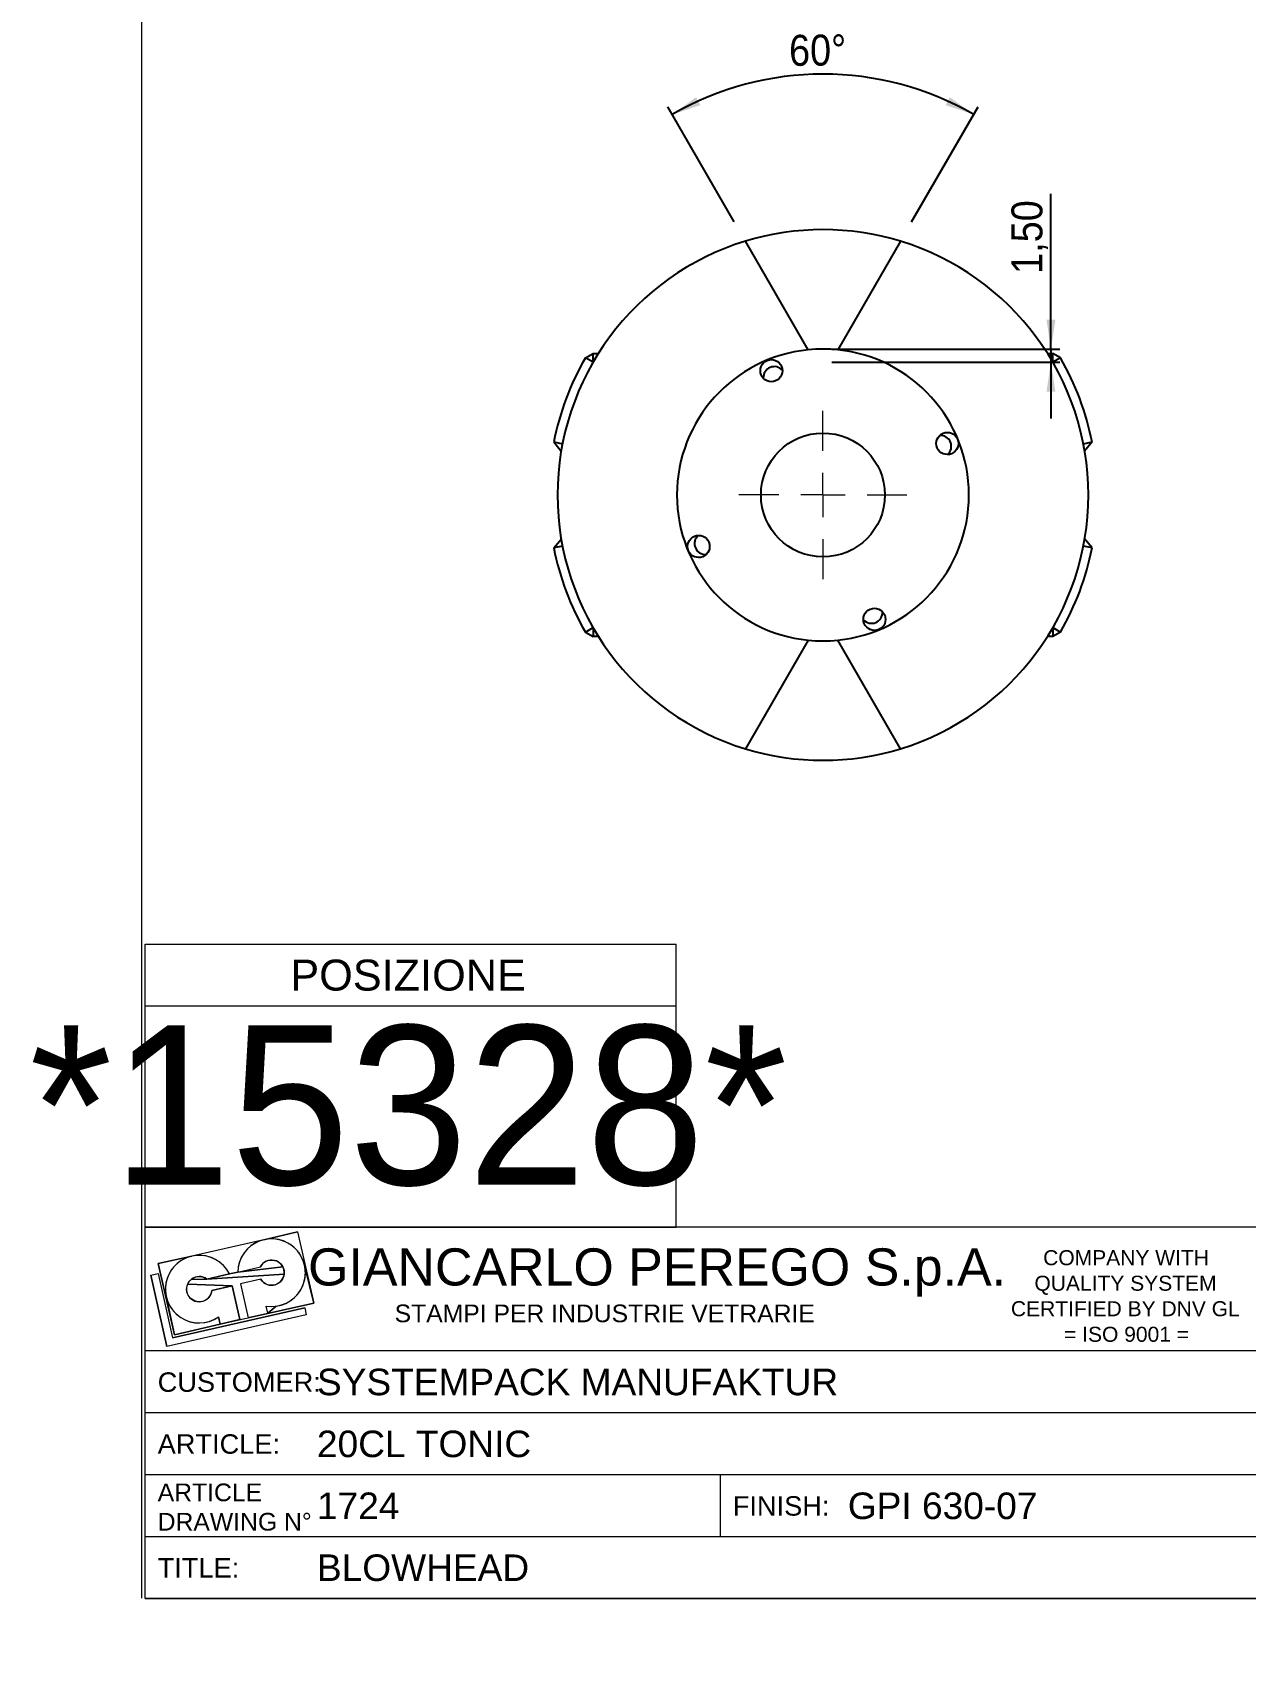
# Model space of a CAD drawing. Header units: millimetres. Extents: x -3 to 287, y 0 to 409.
# Drawn here: x -3.1 to 133.9, y 0 to 185.7 of the extents above; entities that cross this region are included whole.
import ezdxf

# ---------------------------------------------------------------- set-up
doc = ezdxf.new("R2010")
doc.units = ezdxf.units.MM
doc.linetypes.add('SLD-Solido', pattern=[0])
doc.layers.add('D', color=3, linetype='SLD-Solido', lineweight=25)
doc.layers.add('Q', color=2, linetype='SLD-Solido')
doc.styles.add('SLDTEXTSTYLE0', font='ARIAL.TTF')
doc.styles.add('SLDTEXTSTYLE1', font='IDAUTOMATIONHC39M.TTF')
doc.styles.add('SLDTEXTSTYLE3', font='GOTHIC.TTF', dxfattribs={"width": 0.913})
doc.dimstyles.new('SLDDIMSTYLE10', dxfattribs={"dimtxt": 3.5, "dimasz": 3.302, "dimexe": 0, "dimexo": 0.0625, "dimgap": 0.875, "dimtad": 1, "dimrnd": 1e-09, "dimzin": 12, "dimdsep": 46, "dimtxsty": 'SLDTEXTSTYLE3', "dimblk1": 'NONE', "dimblk2": 'NONE', "dimsah": 1, "dimcen": 0, "dimadec": 0, "dimazin": 3, "dimtfac": 1, "dimtofl": 0, "dimtmove": 1, "dimatfit": 3, "dimldrblk": 'NONE', "dimfxl": 0, "dimfrac": 2, "dimtolj": 1, "dimtzin": 12, "dimarcsym": 0})
doc.dimstyles.new('SLDDIMSTYLE15', dxfattribs={"dimtxt": 3.5, "dimasz": 3.302, "dimexe": 0, "dimexo": 0.0625, "dimgap": 0.875, "dimtad": 1, "dimdec": 4, "dimzin": 12, "dimdsep": 46, "dimtxsty": 'SLDTEXTSTYLE3', "dimsah": 1, "dimcen": 0.09, "dimazin": 3, "dimtfac": 1, "dimtofl": 0, "dimtmove": 0, "dimatfit": 3, "dimfxl": 0, "dimfrac": 2, "dimtolj": 1, "dimtzin": 12, "dimarcsym": 0})
doc.dimstyles.new('SLDDIMSTYLE3', dxfattribs={"dimtxt": 3.5, "dimasz": 3.302, "dimexe": 0, "dimexo": 0.0625, "dimgap": 0.875, "dimtad": 1, "dimrnd": 1e-09, "dimzin": 12, "dimdsep": 46, "dimtxsty": 'SLDTEXTSTYLE3', "dimsah": 1, "dimcen": 0.09, "dimadec": 0, "dimazin": 3, "dimtfac": 1, "dimtmove": 0, "dimatfit": 0, "dimfxl": 0, "dimfrac": 2, "dimtolj": 1, "dimtzin": 12, "dimarcsym": 0})

# ---------------------------------------------------------------- blocks, each defined once
blk = doc.blocks.new('SW_NOTE_0')
at = {"color": 0, "char_height": 2, "attachment_point": 1, "style": 'SLDTEXTSTYLE0'}
for s, insert in [('ARTICLE', (0, 2.58)), ('DRAWING N°', (0, -0.74))]:
    blk.add_mtext(s, dxfattribs=dict(at, insert=insert))
blk = doc.blocks.new('SW_NOTE_1')
at = {"color": 0, "char_height": 1.7, "attachment_point": 2, "style": 'SLDTEXTSTYLE0'}
for s, insert in [('COMPANY WITH', (9.5, 2.19)), ('QUALITY SYSTEM', (9.44, -0.7)), ('CERTIFIED BY DNV GL', (9.42, -3.58)), ('= ISO 9001 =', (9.56, -6.47))]:
    blk.add_mtext(s, dxfattribs=dict(at, insert=insert))
blk = doc.blocks.new('_D_16')
at = {"layer": 'Q', "insert": (68.24, 213.23), "char_height": 3.5, "attachment_point": 1, "rotation": 67.8966, "style": 'SLDTEXTSTYLE3'}
blk.add_mtext('R12', dxfattribs=at)
blk = doc.blocks.new('_NONE')
blk = doc.blocks.new('_D_32')
at = {"layer": 'Q'}
for p, q in [((76.13, 164.29), (68.62, 177.3)), ((96.18, 164.29), (103.69, 177.3))]:
    blk.add_line(p, q, dxfattribs=at)
blk.add_arc((86.16, 146.93), 34.08, 60, 120, dxfattribs=at)
for points in [[(69.12, 176.44), (72.29, 177.5), (71.82, 178.4)], [(103.19, 176.44), (100.49, 178.4), (100.03, 177.5)]]:
    blk.add_solid(points, dxfattribs=at)
at = {"layer": 'Q', "insert": (82.31, 185.44), "char_height": 3.5, "attachment_point": 1, "rotation": 0.4826, "style": 'SLDTEXTSTYLE3'}
blk.add_mtext('60°', dxfattribs=at)
blk = doc.blocks.new('_D_33')
at = {"layer": 'Q'}
for p, q in [((111.93, 149.93), (111.93, 167.48)), ((87.16, 149.93), (112.93, 149.93)), ((111.93, 149.93), (111.93, 148.43)), ((87.16, 148.43), (112.93, 148.43)), ((111.93, 148.43), (111.93, 142.08))]:
    blk.add_line(p, q, dxfattribs=at)
for points in [[(111.93, 149.93), (112.43, 153.23), (111.42, 153.23)], [(111.93, 148.43), (111.42, 145.12), (112.43, 145.12)]]:
    blk.add_solid(points, dxfattribs=at)
at = {"layer": 'Q', "insert": (107.46, 158.43), "char_height": 3.5, "attachment_point": 1, "rotation": 90, "style": 'SLDTEXTSTYLE3'}
blk.add_mtext('1,50', dxfattribs=at)
blk = doc.blocks.new('SW_CENTERMARKSYMBOL_0')
at = {"color": 0, "linetype": 'SLD-Solido', "lineweight": 18}
for p, q in [((0, 5), (0, 9.5)), ((0, 0), (0, 2.5)), ((-5, 0), (-9.5, 0)), ((0, 0), (-2.5, 0)), ((0, 0), (0, -2.5)), ((0, 0), (2.5, 0)), ((5, 0), (9.5, 0)), ((0, -5), (0, -9.5))]:
    blk.add_line(p, q, dxfattribs=at)

msp = doc.modelspace()

# ---------------------------------------------------------------- linework, layer by layer
at = {"color": 179, "linetype": 'SLD-Solido', "lineweight": 18}
for p, q in [((9.17063, 8.7216), (9.17063, 408.7216)), ((9.56714, 50.65552), (9.56714, 82.65552)), ((9.56714, 82.65552), (69.56714, 82.65552)), ((69.56714, 50.65552), (69.56714, 82.65552)), ((9.56714, 75.65552), (69.56714, 75.65552)), ((9.56714, 50.65552), (69.56714, 50.65552)), ((286.56714, 50.65552), (9.56714, 50.65552)), ((9.56714, 8.65552), (9.56714, 50.65552)), ((11.02924, 46.554), (26.75394, 50.13811)), ((11.02924, 46.554), (26.75394, 50.13811)), ((11.02924, 46.554), (26.75394, 50.13811)), ((26.75394, 50.13811), (22.97184, 49.22875)), ((26.75394, 50.13811), (22.97184, 49.22875)), ((22.97184, 49.22875), (26.75394, 50.13811)), ((22.97184, 49.22875), (26.75394, 50.13811)), ((26.75394, 50.13811), (28.5972, 42.05112)), ((26.75394, 50.13811), (28.5972, 42.05112)), ((26.75394, 50.13811), (28.5972, 42.05112)), ((21.46553, 48.50213), (21.05215, 48.12213)), ((21.46553, 48.50213), (21.05215, 48.12213)), ((21.9301, 48.81751), (21.46553, 48.50213)), ((21.9301, 48.81751), (21.46553, 48.50213)), ((22.43583, 49.06147), (21.9301, 48.81751)), ((22.43583, 49.06147), (21.9301, 48.81751)), ((22.97184, 49.22875), (22.43583, 49.06147)), ((22.97184, 49.22875), (22.43583, 49.06147)), ((23.52656, 49.31575), (22.97184, 49.22875)), ((23.52656, 49.31575), (22.97184, 49.22875)), ((24.08804, 49.3206), (23.52656, 49.31575)), ((24.08804, 49.3206), (23.52656, 49.31575)), ((24.64418, 49.24318), (24.08804, 49.3206)), ((24.64418, 49.24318), (24.08804, 49.3206)), ((25.18299, 49.08517), (24.64418, 49.24318)), ((25.18299, 49.08517), (24.64418, 49.24318)), ((25.69286, 48.84997), (25.18299, 49.08517)), ((25.69286, 48.84997), (25.18299, 49.08517)), ((26.16279, 48.54265), (25.69286, 48.84997)), ((26.16279, 48.54265), (25.69286, 48.84997)), ((26.58267, 48.16984), (26.16279, 48.54265)), ((26.58267, 48.16984), (26.16279, 48.54265)), ((14.83185, 47.37342), (11.02924, 46.554)), ((14.83185, 47.37342), (11.02924, 46.554)), ((11.02924, 46.554), (14.83185, 47.37342)), ((11.02924, 46.554), (14.83185, 47.37342)), ((11.02924, 46.554), (12.85367, 38.46272)), ((12.85367, 38.46272), (11.02924, 46.554)), ((12.85367, 38.46272), (11.02924, 46.554)), ((13.31844, 46.66172), (12.90132, 46.28582)), ((13.31844, 46.66172), (12.90132, 46.28582)), ((13.7861, 46.97249), (13.31844, 46.66172)), ((13.7861, 46.97249), (13.31844, 46.66172)), ((14.29422, 47.21144), (13.7861, 46.97249)), ((14.29422, 47.21144), (13.7861, 46.97249)), ((14.83185, 47.37342), (14.29422, 47.21144)), ((14.83185, 47.37342), (14.29422, 47.21144)), ((15.3874, 47.45493), (14.83185, 47.37342)), ((15.3874, 47.45493), (14.83185, 47.37342)), ((15.94891, 47.45422), (15.3874, 47.45493)), ((15.94891, 47.45422), (15.3874, 47.45493)), ((16.50425, 47.37131), (15.94891, 47.45422)), ((16.50425, 47.37131), (15.94891, 47.45422)), ((17.04147, 47.20798), (16.50425, 47.37131)), ((17.04147, 47.20798), (16.50425, 47.37131)), ((17.54899, 46.96776), (17.04147, 47.20798)), ((17.54899, 46.96776), (17.04147, 47.20798)), ((18.01587, 46.65581), (17.54899, 46.96776)), ((18.01587, 46.65581), (17.54899, 46.96776)), ((18.43204, 46.27887), (18.01587, 46.65581)), ((18.43204, 46.27887), (18.01587, 46.65581)), ((20.20156, 46.68219), (20.06827, 46.13674)), ((20.20156, 46.68219), (20.06827, 46.13674)), ((20.41328, 47.20225), (20.20156, 46.68219)), ((20.41328, 47.20225), (20.20156, 46.68219)), ((20.69886, 47.6857), (20.41328, 47.20225)), ((20.69886, 47.6857), (20.41328, 47.20225)), ((21.05215, 48.12213), (20.69886, 47.6857)), ((21.05215, 48.12213), (20.69886, 47.6857)), ((22.68014, 46.33755), (22.81368, 46.49738)), ((22.68014, 46.33755), (22.81368, 46.49738)), ((22.81368, 46.49738), (22.96904, 46.63609)), ((22.81368, 46.49738), (22.96904, 46.63609)), ((22.96904, 46.63609), (23.14293, 46.75074)), ((22.96904, 46.63609), (23.14293, 46.75074)), ((23.14293, 46.75074), (23.33163, 46.83888)), ((23.14293, 46.75074), (23.33163, 46.83888)), ((23.33163, 46.83888), (23.53114, 46.89864)), ((23.33163, 46.83888), (23.53114, 46.89864)), ((23.53114, 46.89864), (23.73723, 46.92876)), ((23.53114, 46.89864), (23.73723, 46.92876)), ((23.73723, 46.92876), (23.9455, 46.92859)), ((23.73723, 46.92876), (23.9455, 46.92859)), ((23.9455, 46.92859), (24.15154, 46.89814)), ((23.9455, 46.92859), (24.15154, 46.89814)), ((24.15154, 46.89814), (24.35095, 46.83805)), ((24.15154, 46.89814), (24.35095, 46.83805)), ((24.35095, 46.83805), (24.53951, 46.7496)), ((24.35095, 46.83805), (24.53951, 46.7496)), ((24.53951, 46.7496), (24.71321, 46.63467)), ((24.53951, 46.7496), (24.71321, 46.63467)), ((24.71321, 46.63467), (24.86834, 46.4957)), ((24.71321, 46.63467), (24.86834, 46.4957)), ((24.86834, 46.4957), (25.00162, 46.33566)), ((24.86834, 46.4957), (25.00162, 46.33566)), ((26.94344, 47.73957), (26.58267, 48.16984)), ((26.94344, 47.73957), (26.58267, 48.16984)), ((27.23732, 47.26112), (26.94344, 47.73957)), ((27.23732, 47.26112), (26.94344, 47.73957)), ((27.45798, 46.74479), (27.23732, 47.26112)), ((27.45798, 46.74479), (27.23732, 47.26112)), ((27.60066, 46.20172), (27.45798, 46.74479)), ((27.60066, 46.20172), (27.45798, 46.74479)), ((10.19423, 45.2294), (11.00336, 45.41184)), ((12.01866, 37.13811), (10.19423, 45.2294)), ((11.00336, 45.41184), (12.64492, 38.13157)), ((12.03654, 44.85436), (11.89786, 44.31026)), ((12.03654, 44.85436), (11.89786, 44.31026)), ((12.25339, 45.3723), (12.03654, 44.85436)), ((12.25339, 45.3723), (12.03654, 44.85436)), ((12.54373, 45.85291), (12.25339, 45.3723)), ((12.54373, 45.85291), (12.25339, 45.3723)), ((12.90132, 46.28582), (12.54373, 45.85291)), ((12.90132, 46.28582), (12.54373, 45.85291)), ((14.457, 44.40528), (14.58496, 44.57707)), ((14.457, 44.40528), (14.58496, 44.57707)), ((14.58496, 44.57707), (14.73718, 44.7278)), ((14.58496, 44.57707), (14.73718, 44.7278)), ((14.73718, 44.7278), (14.91022, 44.85407)), ((14.73718, 44.7278), (14.91022, 44.85407)), ((16.52268, 44.78136), (14.73718, 44.7278)), ((16.52268, 44.78136), (14.73718, 44.7278)), ((14.73718, 44.7278), (16.52268, 44.78136)), ((14.73718, 44.7278), (16.52268, 44.78136)), ((14.91022, 44.85407), (15.1002, 44.95304)), ((14.91022, 44.85407), (15.1002, 44.95304)), ((15.1002, 44.95304), (15.30284, 45.0225)), ((15.1002, 44.95304), (15.30284, 45.0225)), ((15.30284, 45.0225), (15.51359, 45.06087)), ((15.30284, 45.0225), (15.51359, 45.06087)), ((15.51359, 45.06087), (15.7277, 45.06729)), ((15.51359, 45.06087), (15.7277, 45.06729)), ((15.7277, 45.06729), (15.94037, 45.04162)), ((15.7277, 45.06729), (15.94037, 45.04162)), ((15.94037, 45.04162), (16.14682, 44.98444)), ((15.94037, 45.04162), (16.14682, 44.98444)), ((16.14682, 44.98444), (16.34238, 44.89703)), ((16.14682, 44.98444), (16.34238, 44.89703)), ((16.34238, 44.89703), (16.52268, 44.78136)), ((16.34238, 44.89703), (16.52268, 44.78136)), ((19.07767, 45.36372), (16.52268, 44.78136)), ((16.52268, 44.78136), (19.07767, 45.36372)), ((16.52268, 44.78136), (19.07767, 45.36372)), ((25.26033, 45.34971), (16.52268, 44.78136)), ((25.26033, 45.34971), (16.52268, 44.78136)), ((16.52268, 44.78136), (25.26033, 45.34971)), ((16.52268, 44.78136), (25.26033, 45.34971)), ((18.78854, 45.84505), (18.43204, 46.27887)), ((18.78854, 45.84505), (18.43204, 46.27887)), ((19.07767, 45.36372), (18.78854, 45.84505)), ((19.07767, 45.36372), (18.78854, 45.84505)), ((20.01627, 45.57765), (19.07767, 45.36372)), ((20.01627, 45.57765), (19.07767, 45.36372)), ((19.07767, 45.36372), (20.01627, 45.57765)), ((19.07767, 45.36372), (20.01627, 45.57765)), ((20.01627, 45.57765), (22.57126, 46.16001)), ((20.01627, 45.57765), (22.57126, 46.16001)), ((20.01627, 45.57765), (22.57126, 46.16001)), ((25.11021, 46.15793), (20.01627, 45.57765)), ((25.11021, 46.15793), (20.01627, 45.57765)), ((20.01627, 45.57765), (25.11021, 46.15793)), ((20.01627, 45.57765), (25.11021, 46.15793)), ((20.06827, 46.13674), (20.01627, 45.57765)), ((20.06827, 46.13674), (20.01627, 45.57765)), ((22.6243, 44.75424), (20.31265, 44.22735)), ((22.6243, 44.75424), (20.31265, 44.22735)), ((22.6243, 44.75424), (20.31265, 44.22735)), ((22.57126, 46.16001), (22.68014, 46.33755)), ((22.57126, 46.16001), (22.68014, 46.33755)), ((22.74625, 44.5854), (22.6243, 44.75424)), ((22.74625, 44.5854), (22.6243, 44.75424)), ((22.89145, 44.43609), (22.74625, 44.5854)), ((22.89145, 44.43609), (22.74625, 44.5854)), ((24.94014, 44.59258), (24.79592, 44.44232)), ((24.94014, 44.59258), (24.79592, 44.44232)), ((25.06098, 44.76221), (24.94014, 44.59258)), ((25.06098, 44.76221), (24.94014, 44.59258)), ((25.00162, 46.33566), (25.11021, 46.15793)), ((25.00162, 46.33566), (25.11021, 46.15793)), ((25.15587, 44.94761), (25.06098, 44.76221)), ((25.15587, 44.94761), (25.06098, 44.76221)), ((25.11021, 46.15793), (25.1918, 45.96631)), ((25.11021, 46.15793), (25.1918, 45.96631)), ((25.2228, 45.14484), (25.15587, 44.94761)), ((25.2228, 45.14484), (25.15587, 44.94761)), ((25.1918, 45.96631), (25.24466, 45.76485)), ((25.1918, 45.96631), (25.24466, 45.76485)), ((25.26033, 45.34971), (25.2228, 45.14484)), ((25.26033, 45.34971), (25.2228, 45.14484)), ((25.24466, 45.76485), (25.26767, 45.55785)), ((25.24466, 45.76485), (25.26767, 45.55785)), ((25.26767, 45.55785), (25.26033, 45.34971)), ((25.26767, 45.55785), (25.26033, 45.34971)), ((27.53886, 44.53046), (27.64154, 45.0825)), ((27.53886, 44.53046), (27.64154, 45.0825)), ((28.5972, 42.05112), (27.60066, 46.20172)), ((28.5972, 42.05112), (27.60066, 46.20172)), ((27.66229, 45.64361), (27.60066, 46.20172)), ((27.60066, 46.20172), (28.5972, 42.05112)), ((27.66229, 45.64361), (27.60066, 46.20172)), ((27.60066, 46.20172), (28.5972, 42.05112)), ((27.64154, 45.0825), (27.66229, 45.64361)), ((27.64154, 45.0825), (27.66229, 45.64361)), ((11.89786, 44.31026), (11.84034, 43.75171)), ((11.89786, 44.31026), (11.84034, 43.75171)), ((11.84034, 43.75171), (11.86522, 43.19076)), ((11.84034, 43.75171), (11.86522, 43.19076)), ((11.86522, 43.19076), (11.97197, 42.6395)), ((11.86522, 43.19076), (11.97197, 42.6395)), ((14.23576, 43.58993), (14.24429, 43.80397)), ((14.23576, 43.58993), (14.24429, 43.80397)), ((14.25934, 43.37702), (14.23576, 43.58993)), ((14.25934, 43.37702), (14.23576, 43.58993)), ((14.24429, 43.80397), (14.28473, 44.01434)), ((14.24429, 43.80397), (14.28473, 44.01434)), ((14.31449, 43.17003), (14.25934, 43.37702)), ((14.31449, 43.17003), (14.25934, 43.37702)), ((14.28473, 44.01434), (14.35617, 44.21629)), ((14.28473, 44.01434), (14.35617, 44.21629)), ((14.39998, 42.97361), (14.31449, 43.17003)), ((14.39998, 42.97361), (14.31449, 43.17003)), ((14.35617, 44.21629), (14.457, 44.40528)), ((14.35617, 44.21629), (14.457, 44.40528)), ((19.39572, 44.01835), (14.35617, 44.21629)), ((19.39572, 44.01835), (14.35617, 44.21629)), ((14.35617, 44.21629), (19.39572, 44.01835)), ((14.35617, 44.21629), (19.39572, 44.01835)), ((14.51387, 42.79218), (14.39998, 42.97361)), ((14.51387, 42.79218), (14.39998, 42.97361)), ((14.65361, 42.62983), (14.51387, 42.79218)), ((14.65361, 42.62983), (14.51387, 42.79218)), ((16.75153, 42.71482), (16.60091, 42.56251)), ((16.75153, 42.71482), (16.60091, 42.56251)), ((16.87768, 42.88795), (16.75153, 42.71482)), ((16.87768, 42.88795), (16.75153, 42.71482)), ((16.97653, 43.078), (16.87768, 42.88795)), ((16.97653, 43.078), (16.87768, 42.88795)), ((17.04584, 43.28069), (16.97653, 43.078)), ((17.04584, 43.28069), (16.97653, 43.078)), ((17.08406, 43.49146), (17.04584, 43.28069)), ((17.08406, 43.49146), (17.04584, 43.28069)), ((17.08406, 43.49146), (19.39572, 44.01835)), ((19.39572, 44.01835), (17.08406, 43.49146)), ((19.39572, 44.01835), (17.08406, 43.49146)), ((19.39572, 44.01835), (20.26614, 40.1995)), ((20.26614, 40.1995), (19.39572, 44.01835)), ((20.26614, 40.1995), (19.39572, 44.01835)), ((20.31265, 44.22735), (21.18307, 40.40849)), ((20.31265, 44.22735), (21.18307, 40.40849)), ((20.31265, 44.22735), (21.18307, 40.40849)), ((23.05682, 44.30948), (22.89145, 44.43609)), ((23.05682, 44.30948), (22.89145, 44.43609)), ((23.23885, 44.20826), (23.05682, 44.30948)), ((23.23885, 44.20826), (23.05682, 44.30948)), ((23.43366, 44.13459), (23.23885, 44.20826)), ((23.43366, 44.13459), (23.23885, 44.20826)), ((23.63711, 44.09003), (23.43366, 44.13459)), ((23.63711, 44.09003), (23.43366, 44.13459)), ((23.84488, 44.07553), (23.63711, 44.09003)), ((23.84488, 44.07553), (23.63711, 44.09003)), ((24.05254, 44.09139), (23.84488, 44.07553)), ((24.05254, 44.09139), (23.84488, 44.07553)), ((24.2557, 44.13728), (24.05254, 44.09139)), ((24.2557, 44.13728), (24.05254, 44.09139)), ((24.45002, 44.21223), (24.2557, 44.13728)), ((24.45002, 44.21223), (24.2557, 44.13728)), ((24.63138, 44.31463), (24.45002, 44.21223)), ((24.63138, 44.31463), (24.45002, 44.21223)), ((24.79592, 44.44232), (24.63138, 44.31463)), ((24.79592, 44.44232), (24.63138, 44.31463)), ((26.3783, 42.6429), (26.76986, 43.04535)), ((26.3783, 42.6429), (26.76986, 43.04535)), ((26.76986, 43.04535), (27.09827, 43.50079)), ((26.76986, 43.04535), (27.09827, 43.50079)), ((27.09827, 43.50079), (27.35646, 43.99941)), ((27.09827, 43.50079), (27.35646, 43.99941)), ((27.35646, 43.99941), (27.53886, 44.53046)), ((27.35646, 43.99941), (27.53886, 44.53046)), ((11.97197, 42.6395), (12.85367, 38.46272)), ((11.97197, 42.6395), (12.85367, 38.46272)), ((12.85367, 38.46272), (11.97197, 42.6395)), ((11.97197, 42.6395), (12.15828, 42.1098)), ((12.85367, 38.46272), (11.97197, 42.6395)), ((11.97197, 42.6395), (12.15828, 42.1098)), ((12.15828, 42.1098), (12.42014, 41.6131)), ((12.15828, 42.1098), (12.42014, 41.6131)), ((12.42014, 41.6131), (12.75189, 41.16009)), ((12.42014, 41.6131), (12.75189, 41.16009)), ((12.64492, 38.13157), (27.58038, 41.53579)), ((12.75189, 41.16009), (13.14641, 40.76053)), ((12.75189, 41.16009), (13.14641, 40.76053)), ((28.5972, 42.05112), (12.85367, 38.46272)), ((28.5972, 42.05112), (12.85367, 38.46272)), ((28.5972, 42.05112), (12.85367, 38.46272)), ((14.81606, 42.49019), (14.65361, 42.62983)), ((14.81606, 42.49019), (14.65361, 42.62983)), ((14.99757, 42.37642), (14.81606, 42.49019)), ((14.99757, 42.37642), (14.81606, 42.49019)), ((15.19404, 42.29107), (14.99757, 42.37642)), ((15.19404, 42.29107), (14.99757, 42.37642)), ((15.40107, 42.23607), (15.19404, 42.29107)), ((15.40107, 42.23607), (15.19404, 42.29107)), ((15.614, 42.21263), (15.40107, 42.23607)), ((15.614, 42.21263), (15.40107, 42.23607)), ((15.82804, 42.2213), (15.614, 42.21263)), ((15.82804, 42.2213), (15.614, 42.21263)), ((16.03837, 42.26189), (15.82804, 42.2213)), ((16.03837, 42.26189), (15.82804, 42.2213)), ((16.24028, 42.33346), (16.03837, 42.26189)), ((16.24028, 42.33346), (16.03837, 42.26189)), ((16.4292, 42.43443), (16.24028, 42.33346)), ((16.4292, 42.43443), (16.24028, 42.33346)), ((16.60091, 42.56251), (16.4292, 42.43443)), ((16.60091, 42.56251), (16.4292, 42.43443)), ((21.18307, 40.40849), (28.5972, 42.05112)), ((21.18307, 40.40849), (28.5972, 42.05112)), ((28.5972, 42.05112), (21.18307, 40.40849)), ((28.5972, 42.05112), (21.18307, 40.40849)), ((21.18307, 40.40849), (23.42946, 40.92051)), ((21.18307, 40.40849), (23.42946, 40.92051)), ((21.18307, 40.40849), (23.42946, 40.92051)), ((23.42946, 40.92051), (23.24591, 41.72581)), ((23.42946, 40.92051), (23.24591, 41.72581)), ((23.24591, 41.72581), (23.8055, 41.67952)), ((23.42946, 40.92051), (24.36584, 41.71565)), ((23.42946, 40.92051), (24.36584, 41.71565)), ((24.36584, 41.71565), (23.42946, 40.92051)), ((23.8055, 41.67952), (24.36584, 41.71565)), ((24.36584, 41.71565), (24.91485, 41.83344)), ((24.36584, 41.71565), (24.91485, 41.83344)), ((24.91485, 41.83344), (25.44069, 42.03034)), ((24.91485, 41.83344), (25.44069, 42.03034)), ((25.44069, 42.03034), (25.93204, 42.30211)), ((25.44069, 42.03034), (25.93204, 42.30211)), ((25.93204, 42.30211), (26.3783, 42.6429)), ((25.93204, 42.30211), (26.3783, 42.6429)), ((27.58038, 41.53579), (27.76282, 40.72666)), ((27.76282, 40.72666), (12.01866, 37.13811)), ((12.85367, 38.46272), (18.01976, 39.68748)), ((12.85367, 38.46272), (18.01976, 39.68748)), ((18.01976, 39.68748), (12.85367, 38.46272)), ((18.01976, 39.68748), (12.85367, 38.46272)), ((13.14641, 40.76053), (13.59517, 40.42305)), ((13.14641, 40.76053), (13.59517, 40.42305)), ((13.59517, 40.42305), (14.08851, 40.1549)), ((13.59517, 40.42305), (14.08851, 40.1549)), ((14.08851, 40.1549), (14.61579, 39.96188)), ((14.08851, 40.1549), (14.61579, 39.96188)), ((14.61579, 39.96188), (15.16565, 39.84814)), ((14.61579, 39.96188), (15.16565, 39.84814)), ((15.16565, 39.84814), (15.72624, 39.81614)), ((15.16565, 39.84814), (15.72624, 39.81614)), ((15.72624, 39.81614), (16.28547, 39.86656)), ((15.72624, 39.81614), (16.28547, 39.86656)), ((16.28547, 39.86656), (16.8313, 39.99831)), ((16.28547, 39.86656), (16.8313, 39.99831)), ((16.8313, 39.99831), (17.35195, 40.20857)), ((16.8313, 39.99831), (17.35195, 40.20857)), ((17.35195, 40.20857), (17.83621, 40.49279)), ((17.35195, 40.20857), (17.83621, 40.49279)), ((18.01976, 39.68748), (17.83621, 40.49279)), ((17.83621, 40.49279), (18.01976, 39.68748)), ((17.83621, 40.49279), (18.01976, 39.68748)), ((20.26614, 40.1995), (18.01976, 39.68748)), ((18.01976, 39.68748), (20.26614, 40.1995)), ((18.01976, 39.68748), (20.26614, 40.1995)), ((286.56714, 36.65552), (9.56714, 36.65552)), ((286.56714, 29.65552), (9.56714, 29.65552)), ((286.56714, 22.65552), (9.56714, 22.65552)), ((74.56714, 15.65552), (74.56714, 22.65552)), ((286.56714, 15.65552), (9.56714, 15.65552)), ((286.56714, 8.65552), (9.56714, 8.65552)), ((9.56714, 8.65552), (286.56714, 8.65552))]:
    msp.add_line(p, q, dxfattribs=at)
at = {"color": 8, "linetype": 'SLD-Solido', "lineweight": 18}
for p, q in [((10.19423, 45.2294), (11.00336, 45.41184)), ((10.19423, 45.2294), (11.00336, 45.41184)), ((10.19423, 45.2294), (12.01866, 37.13811)), ((10.19423, 45.2294), (12.01866, 37.13811)), ((10.19423, 45.2294), (12.01866, 37.13811)), ((12.01866, 37.13811), (10.19423, 45.2294)), ((11.00336, 45.41184), (12.64492, 38.13157)), ((11.00336, 45.41184), (12.64492, 38.13157)), ((27.58038, 41.53579), (12.64492, 38.13157)), ((12.64492, 38.13157), (27.58038, 41.53579)), ((27.58038, 41.53579), (27.76282, 40.72666)), ((27.58038, 41.53579), (27.76282, 40.72666)), ((27.76282, 40.72666), (12.01866, 37.13811)), ((27.76282, 40.72666), (12.01866, 37.13811)), ((27.7623, 40.72654), (12.01866, 37.13811)), ((27.76219, 40.72652), (12.01866, 37.13811))]:
    msp.add_line(p, q, dxfattribs=at)
at = {"color": 179, "linetype": 'SLD-Solido', "lineweight": 18}
for centre, radius, start, end in [((23.8402, 45.504), 3.82464, 261.0608453, 178.8965651), ((15.66336, 43.64026), 3.82464, 26.7834349, 304.6191547), ((23.8402, 45.504), 1.42848, 211.6590634, 152.6622305), ((15.66336, 43.64026), 1.42848, 53.0177695, 354.0209366)]:
    msp.add_arc(centre, radius, start, end, dxfattribs=at)
at = {"layer": 'D'}
for p, q in [((84.47283, 149.84093), (77.38552, 162.11651)), ((94.92494, 162.11651), (87.83764, 149.84093)), ((59.30845, 148.92693), (60.17447, 149.42693)), ((60.17447, 148.42693), (59.30845, 148.92693)), ((60.17447, 148.42693), (60.17447, 149.42693)), ((60.17447, 149.42693), (60.77808, 149.42693)), ((111.53239, 149.42693), (112.136, 149.42693)), ((112.136, 148.42693), (112.136, 149.42693)), ((113.00202, 148.92693), (112.136, 149.42693)), ((113.00202, 148.92693), (112.136, 148.42693)), ((55.74011, 139.42026), (56.58364, 138.39429)), ((55.74011, 139.42026), (56.72124, 139.22693)), ((115.58923, 139.22693), (116.57036, 139.42026)), ((116.57036, 139.42026), (115.7094, 138.37309)), ((55.74011, 127.4336), (56.60107, 128.48077)), ((116.57036, 127.4336), (115.72683, 128.45956)), ((56.72124, 127.62693), (55.74011, 127.4336)), ((116.57036, 127.4336), (115.58923, 127.62693)), ((59.30845, 117.92693), (60.17447, 118.42693)), ((59.30845, 117.92693), (60.17447, 117.42693)), ((60.17447, 118.42693), (60.17447, 117.42693)), ((60.77808, 117.42693), (60.17447, 117.42693)), ((84.47283, 117.01292), (77.38552, 104.73735)), ((94.92494, 104.73735), (87.83764, 117.01292)), ((112.136, 117.42693), (111.53239, 117.42693)), ((112.136, 118.42693), (112.136, 117.42693)), ((112.136, 118.42693), (113.00202, 117.92693)), ((113.00202, 117.92693), (112.136, 117.42693))]:
    msp.add_line(p, q, dxfattribs=at)
msp.add_circle((86.15523, 133.42693), 7, dxfattribs=at)
for centre, radius, start, end in [((86.15523, 133.4262), 30.0007, 73.0032851, 106.9967149), ((86.15523, 133.42693), 30, 106.9971218, 253.0028782), ((86.15523, 133.42693), 30, 286.9971218, 73.0028782), ((86.15523, 133.42693), 31, 150, 168.852622), ((86.15523, 133.42693), 16.5, 95.8522601, 264.1477399), ((86.15523, 133.42693), 16.5, 84.1477399, 95.8522601), ((86.15523, 133.42693), 16.5, 275.8522601, 84.1477399), ((86.15523, 133.42693), 31, 11.147378, 30), ((86.15523, 133.42693), 31, 191.147378, 210), ((86.15523, 133.42693), 31, 330, 348.852622), ((86.15523, 133.42693), 16.5, 264.1477399, 275.8522601), ((86.15523, 133.42766), 30.0007, 253.0032851, 286.9967149)]:
    msp.add_arc(centre, radius, start, end, dxfattribs=at)
for centre, major_axis in [((80.33284, 147.48343), (0.47843, -1.15503)), ((100.21173, 139.24932), (-1.15503, -0.47843)), ((72.09874, 127.60454), (1.15503, 0.47843)), ((91.97763, 119.37043), (-0.47843, 1.15503))]:
    msp.add_ellipse(centre, major_axis=major_axis, ratio=0.999847695, dxfattribs=at)
for centre, major_axis in [((80.66282, 146.68678), (0.47843, -1.15503)), ((99.41509, 138.91934), (-1.15503, -0.47843)), ((72.89538, 127.93452), (1.15503, 0.47843)), ((91.64765, 120.16707), (-0.47843, 1.15503))]:
    msp.add_ellipse(centre, major_axis=major_axis, ratio=0.999847695, start_param=1.92288548, end_param=4.360299827, dxfattribs=at)

# ---------------------------------------------------------------- block references
at = {"color": 7, "linetype": 'SLD-Solido', "lineweight": 18}
msp.add_blockref('SW_CENTERMARKSYMBOL_0', (86.15523, 133.42693), dxfattribs=at)
for name, p in [('SW_NOTE_1', (110.91227, 45.85819)), ('SW_NOTE_0', (10.96714, 19.0851))]:
    msp.add_blockref(name, p)

# ---------------------------------------------------------------- texts
for s, insert, char_height, attachment_point, style in [('POSIZIONE', (39.26769, 80.89642), 3.5, 2, 'SLDTEXTSTYLE0'), ('*15328*', (39.30464, 73.44949), 18, 2, 'SLDTEXTSTYLE1'), (' GIANCARLO PEREGO S.p.A.', (26.33211, 48.25136), 4.2, 1, 'SLDTEXTSTYLE0'), ('STAMPI PER INDUSTRIE VETRARIE', (85.24591, 41.90032), 2, 3, 'SLDTEXTSTYLE0'), ('CUSTOMER:', (10.96714, 34.23283), 2.2, 1, 'SLDTEXTSTYLE0'), ('SYSTEMPACK MANUFAKTUR', (28.96714, 34.64772), 3, 1, 'SLDTEXTSTYLE0'), ('ARTICLE:', (10.96714, 27.23283), 2.2, 1, 'SLDTEXTSTYLE0'), ('20CL TONIC', (28.96714, 27.64772), 3, 1, 'SLDTEXTSTYLE0'), ('1724', (28.96714, 20.64772), 3, 1, 'SLDTEXTSTYLE0'), ('GPI 630-07', (88.96714, 20.64772), 3, 1, 'SLDTEXTSTYLE0'), ('FINISH:', (75.96714, 20.23283), 2.2, 1, 'SLDTEXTSTYLE0'), ('TITLE:', (10.96714, 13.23283), 2.2, 1, 'SLDTEXTSTYLE0'), ('BLOWHEAD', (28.96714, 13.64772), 3, 1, 'SLDTEXTSTYLE0')]:
    msp.add_mtext(s, dxfattribs=dict(insert=insert, char_height=char_height, attachment_point=attachment_point, style=style))

# ---------------------------------------------------------------- dimensions: what is measured, and where the dimension line sits
at = {"layer": 'Q'}
dim = msp.add_radius_dim(center=(66.86793, 199.5511), mpoint=(0, 0), dimstyle='SLDDIMSTYLE10', dxfattribs=at)
dim.commit()
dim.dimension.update_dxf_attribs({"geometry": '_D_16', "text_midpoint": (73.84389, 215.89209), "dimtype": 164})
dim = msp.add_angular_dim_2l(base=(86.15523, 181.00385), line1=((87.45427, 149.17693), (95.68151, 163.42693)), line2=((76.62896, 163.42693), (84.8562, 149.17693)), dimstyle='SLDDIMSTYLE15', dxfattribs=at)
dim.commit()
dim.dimension.update_dxf_attribs({"geometry": '_D_32', "text_midpoint": (85.86824, 181.00264), "dimtype": 162})
dim = msp.add_linear_dim(base=(111.92627, 148.42693), p1=(86.15523, 149.92693), p2=(86.15523, 148.42693), angle=90, dimstyle='SLDDIMSTYLE3', dxfattribs=at)
dim.commit()
dim.dimension.update_dxf_attribs({"geometry": '_D_33', "text_midpoint": (111.92627, 162.95505), "dimtype": 160})

doc.saveas('drawing.dxf')
